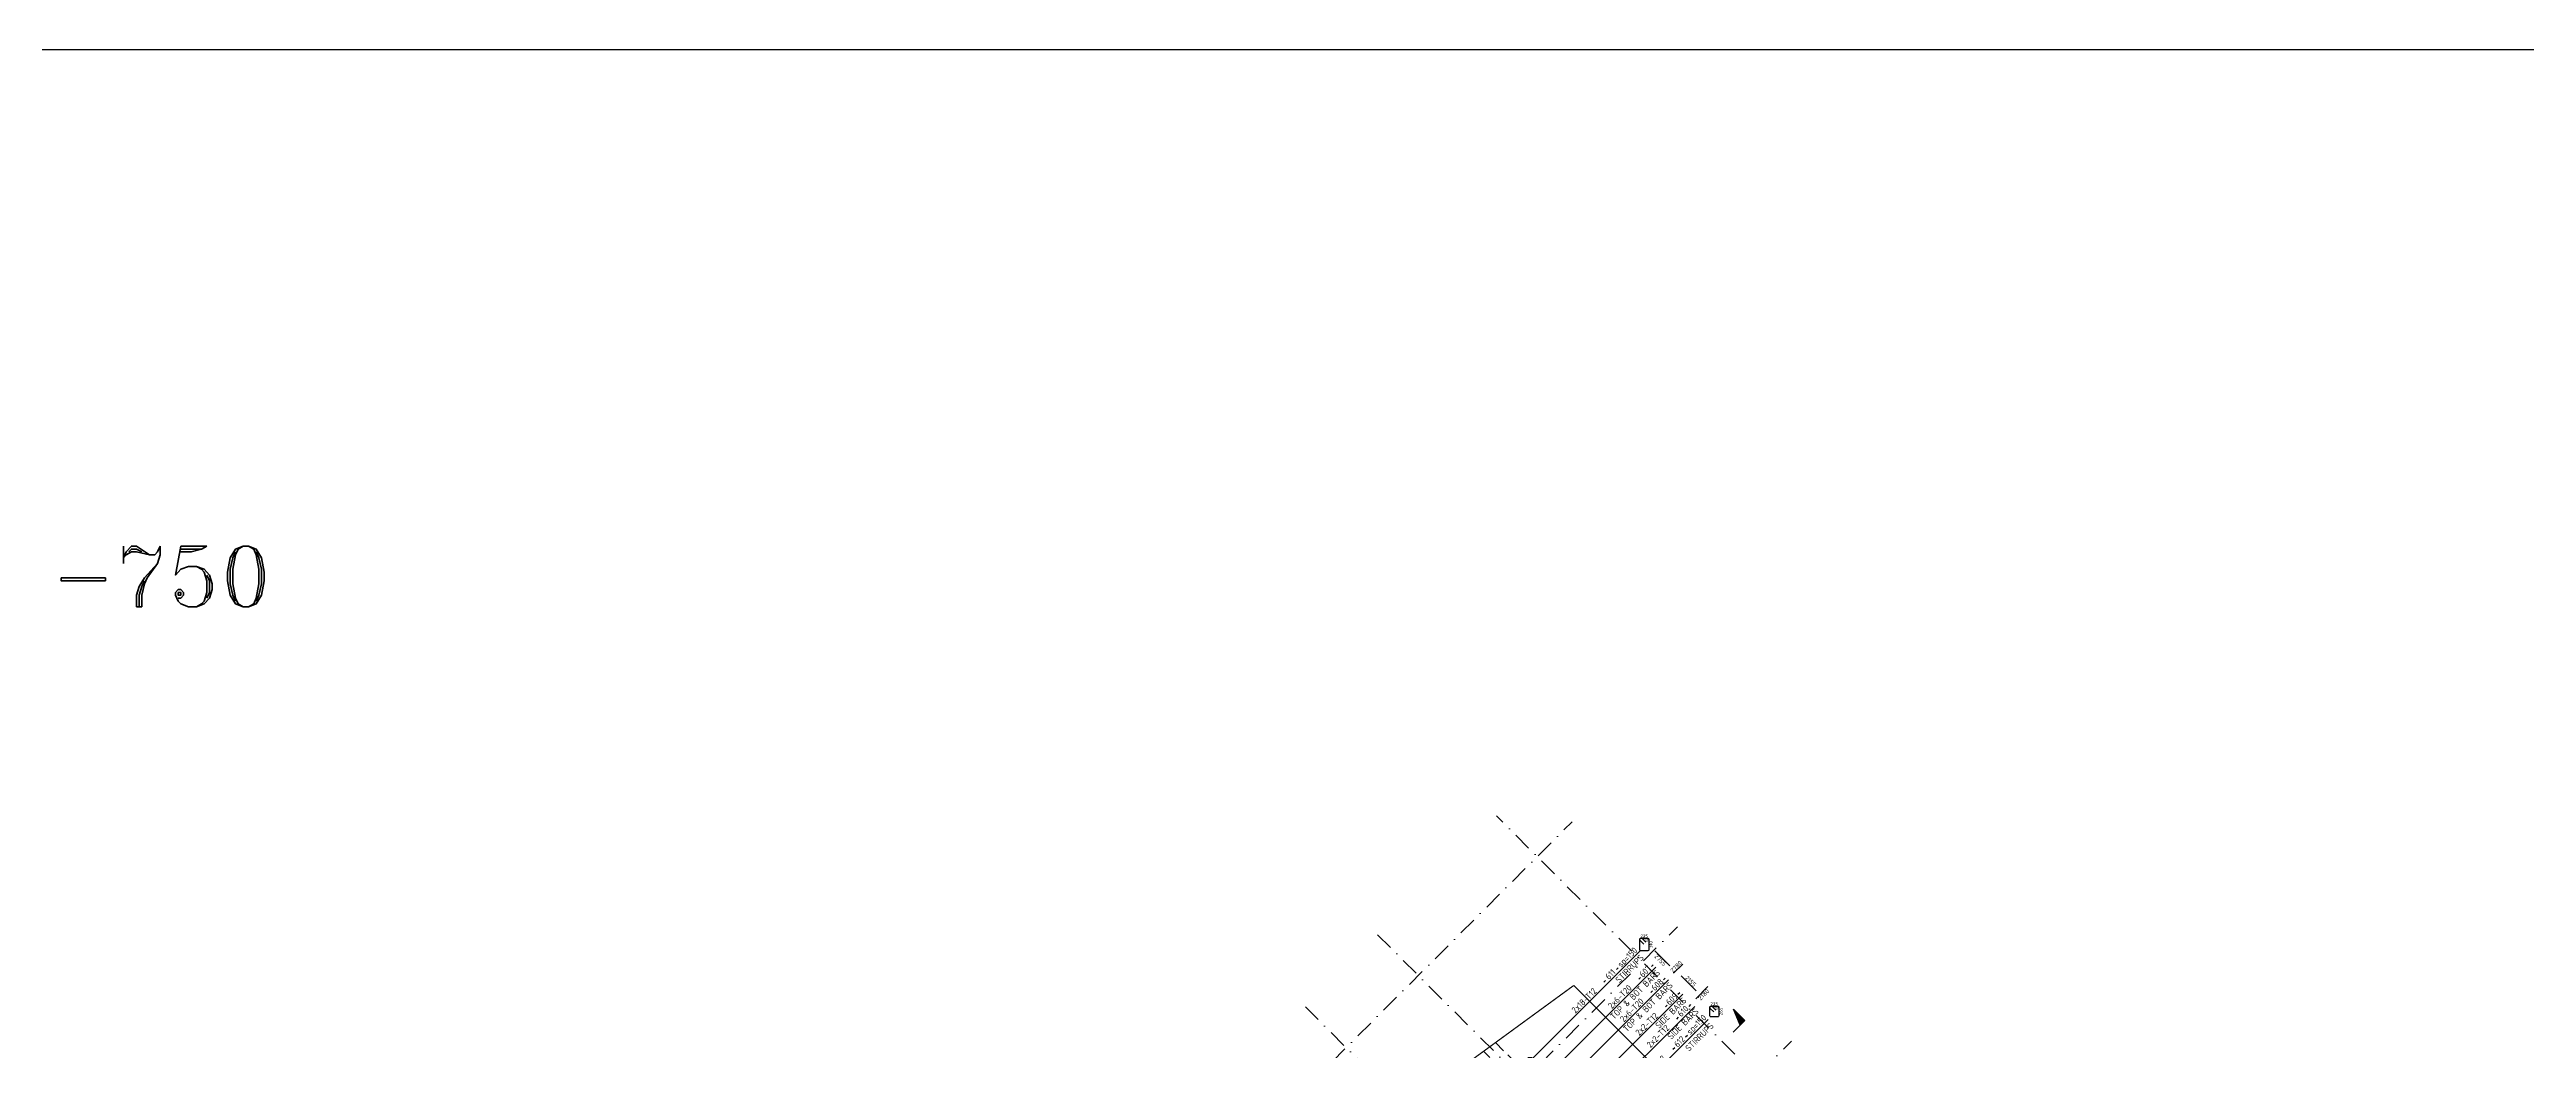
# Model space of a CAD drawing. Extents: x 660761725 to 1323371458, y 2734871439 to 5470067957.
# Drawn here: x 661877321 to 661979314, y 2735083737 to 2735124965 of the extents above; entities that cross this region are included whole.
import ezdxf
from ezdxf.enums import TextEntityAlignment as Align

# ---------------------------------------------------------------- set-up
doc = ezdxf.new("R2010")
doc.units = 0
for name, pattern in [('AXES', [1.95, 1.2, -0.25, 0.25, -0.25]), ('CENTER2', [28.575, 19.05, -3.175, 3.175, -3.175]), ('Hidden', [714.375, 476.25, -238.125]), ('sbp_axis_short', [10, 5, -2.5, 0, -2.5])]:
    doc.linetypes.add(name, pattern=pattern)
doc.layers.add('A-DETL', color=5, linetype='Continuous', lineweight=9, true_color=0x0000ff)
for name, color, linetype in [('S-AXIS', 20, 'AXES'), ('S-RDIMO', 8, 'Continuous'), ('S-RSYMB', 7, 'Continuous'), ('S-SCEL-INDT', 222, 'Continuous'), ('S-SIMPLETEXT', 7, 'Continuous'), ('S-TXT', 3, 'Continuous')]:
    doc.layers.add(name, color=color, linetype=linetype)
doc.layers.add('S-GRID', color=7, linetype='Continuous', lineweight=9)
doc.layers.add('S-MATCH LNE', color=5, linetype='CENTER2', lineweight=40)
doc.styles.add('ARMACAD', font='isocp.shx')
doc.styles.add('ROMANT', font='romant')

# ---------------------------------------------------------------- blocks, each defined once
blk = doc.blocks.new('I am… All Range.')
at = {"layer": 'S-GRID', "color": 8, "linetype": 'sbp_axis_short', "lineweight": 13, "ltscale": 150}
for p, q in [((662699205.5, 2734567164), (662676662.1, 2734589707.4)), ((662613679.2, 2734523360.2), (662679782.7, 2734589463.8)), ((662618010.2, 2734519029.2), (662684113.8, 2734585132.8)), ((662671765.3, 2734584810.7), (662694307.7, 2734562268.3)), ((662668795.5, 2734581840.9), (662691337.9, 2734559298.5)), ((662622712.4, 2734514327), (662688816, 2734580430.5))]:
    blk.add_line(p, q, dxfattribs=at)
blk = doc.blocks.new('*U1141')
at = {"layer": 'S-SCEL-INDT'}
blk.add_line((0, -9), (0, 0), dxfattribs=at)
blk.add_lwpolyline([(0, -9), (0, -5.5), (8.7, -9), (0, -9)], dxfattribs=at)
blk.add_solid([(8.7, -9), (0, -9), (4.4, -7.3), (0, -5.5)], dxfattribs=at)
blk = doc.blocks.new('I am… Limitless.')
at = {"layer": 'S-SCEL-INDT', "xscale": 75.00000000000097, "yscale": 75.00000000000097, "zscale": 75.00000000000097, "rotation": 135.000370696447}
blk.add_blockref('*U1141', (662399199, 2734580798), dxfattribs=at)
blk = doc.blocks.new('I am… Atomic.')
at = {"layer": 'A-DETL', "color": 8, "linetype": 'Hidden', "lineweight": 9}
blk.add_lwpolyline([(662389416, 2734580367), (662390615, 2734579144), (662390185, 2734578726), (662388926, 2734580010)], dxfattribs=at)
at = {"layer": 'S-MATCH LNE', "ltscale": 50, "const_width": 50}
for points in [[(662361713, 2734560134), (662392635, 2734582718)], [(662392635, 2734582718), (662410358, 2734564996)]]:
    blk.add_lwpolyline(points, dxfattribs=at)
blk = doc.blocks.new('cadf_10')
at = {"color": 1}
for p, q in [((-4.2, 1.2), (-5.6, 1.2)), ((4.2, 1.2), (5.6, 1.2))]:
    blk.add_line(p, q, dxfattribs=at)
at = {"style": 'ARMACAD'}
for tag, p in [('$COM1', (-10.9, 2.5)), ('$COM2', (-9.8, -5.3))]:
    blk.add_attdef(tag, text='', height=3.5, dxfattribs=at).set_placement(p, align=Align.BOTTOM_RIGHT)
at = {"color": 1, "style": 'ARMACAD'}
blk.add_attdef('$NUM', text='', height=3.5, dxfattribs=at).set_placement((0, 0), align=Align.CENTER)
blk = doc.blocks.new('*U810', base_point=(1053286, -412194))
at = {"layer": 'S-RSYMB'}
blk.add_lwpolyline([(1053286, -412382), (1053661, -412007)], dxfattribs=at)
at = {"layer": 'S-RSYMB', "style": 'ARMACAD'}
blk.add_attdef('D0', text='', height=135, rotation=45, dxfattribs=at).set_placement((1053535, -412255), align=Align.MIDDLE_CENTER)
blk = doc.blocks.new('*U811', base_point=(1091510, -429887))
at = {"layer": 'S-RSYMB'}
blk.add_lwpolyline([(1091653, -429579), (1091885, -430194)], dxfattribs=at)
at = {"layer": 'S-RSYMB', "style": 'ARMACAD'}
blk.add_attdef('D0', text='', height=135, rotation=290.59488, dxfattribs=at).set_placement((1091688, -429917), align=Align.MIDDLE_CENTER)
blk = doc.blocks.new('*U812', base_point=(1061056, -432873))
at = {"layer": 'S-RSYMB'}
blk.add_lwpolyline([(1061431, -432802), (1061056, -432943)], dxfattribs=at)
at = {"layer": 'S-RSYMB', "style": 'ARMACAD'}
blk.add_attdef('D0', text='', height=135, rotation=20.59488, dxfattribs=at).set_placement((1061213, -432792), align=Align.MIDDLE_CENTER)
blk = doc.blocks.new('*U813', base_point=(1059646, -429121))
at = {"layer": 'S-RSYMB'}
blk.add_lwpolyline([(1060021, -429428), (1059790, -428813)], dxfattribs=at)
at = {"layer": 'S-RSYMB', "style": 'ARMACAD'}
blk.add_attdef('D0', text='', height=135, rotation=290.59488, dxfattribs=at).set_placement((1059986, -429090), align=Align.MIDDLE_CENTER)
blk = doc.blocks.new('*U816', base_point=(661942837, 2735087935))
at = {"layer": 'S-RSYMB'}
blk.add_lwpolyline([(661942805, 2735087952), (661942655, 2735088102, -0.6681786), (661942695, 2735088199), (661942957, 2735088199, -0.4142136), (661943013, 2735088142), (661943013, 2735087728, -0.4142136), (661942957, 2735087672), (661942695, 2735087672, -0.4142136), (661942638, 2735087728), (661942638, 2735088142, -0.6681786), (661942735, 2735088182), (661942885, 2735088032)], format="xyb", dxfattribs=at)
at = {"layer": 'S-RSYMB', "style": 'ARMACAD'}
blk.add_attdef('D0', text='', height=135, dxfattribs=at).set_placement((661942826, 2735088285), align=Align.MIDDLE_CENTER)
for tag, rotation, p in [('D2', 315, (661942871, 2735088168)), ('D1', 90, (661943100, 2735087935))]:
    blk.add_attdef(tag, text='', height=135, rotation=rotation, dxfattribs=at).set_placement(p, align=Align.MIDDLE_CENTER)
blk = doc.blocks.new('*U817', base_point=(661945682, 2735085161))
at = {"layer": 'S-RSYMB'}
blk.add_lwpolyline([(661945637, 2735085137), (661945487, 2735085287, -0.6681786), (661945527, 2735085383), (661945788, 2735085383, -0.4142136), (661945845, 2735085327), (661945845, 2735084996, -0.4142136), (661945788, 2735084939), (661945527, 2735084939, -0.4142136), (661945470, 2735084996), (661945470, 2735085327, -0.6681786), (661945567, 2735085367), (661945717, 2735085217)], format="xyb", dxfattribs=at)
at = {"layer": 'S-RSYMB', "style": 'ARMACAD'}
blk.add_attdef('D0', text='', height=135, dxfattribs=at).set_placement((661945657, 2735085470), align=Align.MIDDLE_CENTER)
for tag, rotation, p in [('D2', 315, (661945703, 2735085353)), ('D1', 90, (661945931, 2735085161))]:
    blk.add_attdef(tag, text='', height=135, rotation=rotation, dxfattribs=at).set_placement(p, align=Align.MIDDLE_CENTER)

msp = doc.modelspace()

# ---------------------------------------------------------------- linework, layer by layer
msp.add_lwpolyline([(661840389.05891776, 2735124964.67800617), (661986666.17536676, 2735124964.67800617), (661986666.17536676, 2734979887.02259302), (661840389.05891776, 2734979887.02259302)], close=True)
at = {"layer": 'S-RDIMO'}
for points in [[(661933641.79704881, 2735077994.27839708), (661933308.92696929, 2735078328.0058322), (661938176.53430092, 2735083195.61275291, -1), (661938388.66634429, 2735083407.74477911), (661942804.31634617, 2735087823.39440823)], [(661943462.93135023, 2735087164.77934885), (661939158.48867989, 2735082860.33704376, 1), (661938946.35663652, 2735082648.20501804), (661934778.31703806, 2735078480.16577291)], [(661936540.49195302, 2735079199.962255), (661939555.54871452, 2735082215.01876116, -1), (661939767.68075776, 2735082427.15078688), (661943984.12049139, 2735086643.59016418)], [(661935339.1884973, 2735078704.76985407), (661936781.40070939, 2735077262.55751991), (661940828.60987675, 2735081309.76634693, -1), (661941040.74191999, 2735081521.89837313), (661945073.27722466, 2735085554.43333912)], [(661935889.80168819, 2735077368.68102789), (661940245.51578903, 2735081724.39476109, -1), (661940457.64783227, 2735081936.5267868), (661944574.41599905, 2735086053.29460621)], [(661938242.71250296, 2735077641.42774916), (661938242.28374493, 2735077641.85650587), (661941460.71471941, 2735080860.28720903, -1), (661941672.84676266, 2735081072.4192338), (661945614.06918991, 2735085013.64132786)]]:
    msp.add_lwpolyline(points, format="xyb", dxfattribs=at)

# ---------------------------------------------------------------- block references
at = {"layer": 'S-AXIS'}
for name, p in [('I am… All Range.', (-739763.29846561, 503695.42974043)), ('I am… Atomic.', (-452552.67893469, 503695.42974043)), ('I am… Limitless.', (-452552.67893469, 503695.42974043))]:
    msp.add_blockref(name, p, dxfattribs=at)
at = {"layer": 'S-RSYMB'}
for name, p, values in [('*U816', (661942999.7351073, 2735088098.36192322), {'D0': '225', 'D1': '310', 'D2': '160'}), ('*U817', (661945898.31939721, 2735085346.55937386), {'D0': '225', 'D1': '265', 'D2': '160'})]:
    msp.add_blockref(name, p, dxfattribs=at).add_auto_attribs(values)
ref = msp.add_blockref('*U813', (661943869.84926939, 2735087847.56215382), dxfattribs=dict(at, xscale=-1.333330685036957, yscale=1.333330154418945, zscale=1.33333, rotation=65.5948904043094))
ref.add_attrib('D0', '2755', dxfattribs={"height": 179.99955, "rotation": 315, "style": 'ARMACAD'}).set_placement((661943650.81993735, 2735087456.44513798), align=Align.MIDDLE_CENTER)
ref = msp.add_blockref('*U812', (661944488.69942033, 2735087336.16571712), dxfattribs=dict(at, xscale=-1.333330300062318, yscale=1.333330154418945, zscale=1.33333, rotation=65.5948772729537))
ref.add_attrib('D0', '2780', dxfattribs={"height": 179.99955, "rotation": 44.999985511, "style": 'ARMACAD'}).set_placement((661944304.08613026, 2735087189.82172585), align=Align.MIDDLE_CENTER)
ref = msp.add_blockref('*U811', (661944955.31427586, 2735086817.40006399), dxfattribs=dict(at, xscale=-1.333333013024819, yscale=1.333333015441895, zscale=1.33333333, rotation=65.59486829092698))
ref.add_attrib('D0', '2155', dxfattribs={"height": 179.99999955, "rotation": 315, "style": 'ARMACAD'}).set_placement((661944899.81801593, 2735086589.81567812), align=Align.MIDDLE_CENTER)
ref = msp.add_blockref('*U810', (661945353.91893053, 2735086370.78840494), dxfattribs=dict(at, xscale=-1.33333301544198, yscale=1.333332538604736, zscale=1.333333, rotation=89.99997950942765))
ref.add_attrib('D0', '2180', dxfattribs={"height": 179.999955, "rotation": 44.999985511, "style": 'ARMACAD'}).set_placement((661945435.23615372, 2735086039.47125101), align=Align.MIDDLE_CENTER)
at = {"layer": 'S-SIMPLETEXT'}
ref = msp.add_blockref('cadf_10', (661941683.8761971, 2735086782.50361204), dxfattribs=dict(at, xscale=74.99999998083786, yscale=75, zscale=75.00000000000493, rotation=44.99998454504615))
ref.add_attrib('$NUM', '611', dxfattribs={"color": 1, "height": 262.5, "rotation": 44.9999903407, "style": 'ARMACAD', "flags": 2}).set_placement((661941683.87616694, 2735086782.50364113), align=Align.CENTER)
ref.add_attrib('$COM1', '2x18-T12         sp=150', dxfattribs={"height": 262.5, "rotation": 44.9999903407, "style": 'ARMACAD', "flags": 2}).set_placement((661942730.61638594, 2735087829.24352503), align=Align.RIGHT)
ref = msp.add_blockref('cadf_10', (661943122.64924872, 2735086904.04673004), dxfattribs=dict(at, xscale=74.99999989654395, yscale=75, zscale=74.99999999572252, rotation=44.99998512460691))
ref.add_attrib('$NUM', '607', dxfattribs={"color": 1, "height": 262.5, "rotation": 44.9999903407, "style": 'ARMACAD', "flags": 2}).set_placement((661943122.64921939, 2735086904.04676008), align=Align.CENTER)
ref.add_attrib('$COM1', '2x6-T20         ', dxfattribs={"height": 262.5, "rotation": 44.9999903407, "style": 'ARMACAD', "flags": 2}).set_placement((661943484.52645385, 2735087265.92393923), align=Align.RIGHT)
ref = msp.add_blockref('cadf_10', (661943616.271837, 2735086355.29228592), dxfattribs=dict(at, xscale=74.99999989654395, yscale=75, zscale=74.99999999572252, rotation=44.99998512460691))
ref.add_attrib('$NUM', '608', dxfattribs={"color": 1, "height": 262.5, "rotation": 44.9999903407, "style": 'ARMACAD', "flags": 2}).set_placement((661943616.27180719, 2735086355.29231501), align=Align.CENTER)
ref.add_attrib('$COM1', '2x6-T20         ', dxfattribs={"height": 262.5, "rotation": 44.9999903407, "style": 'ARMACAD', "flags": 2}).set_placement((661943978.14903986, 2735086717.16949511), align=Align.RIGHT)
ref = msp.add_blockref('cadf_10', (661944216.289837, 2735085763.12956285), dxfattribs=dict(at, xscale=74.99999989654395, yscale=75, zscale=74.99999999572252, rotation=44.99998512460691))
ref.add_attrib('$NUM', '609', dxfattribs={"color": 1, "height": 262.5, "rotation": 44.9999903407, "style": 'ARMACAD', "flags": 2}).set_placement((661944216.28980851, 2735085763.12959194), align=Align.CENTER)
ref.add_attrib('$COM1', '2x2-T12         ', dxfattribs={"height": 262.5, "rotation": 44.9999903407, "style": 'ARMACAD', "flags": 2}).set_placement((661944572.66616988, 2735086119.50590515), align=Align.RIGHT)
ref = msp.add_blockref('cadf_10', (661944676.39206171, 2735085263.61493015), dxfattribs=dict(at, xscale=74.99999998083786, yscale=75, zscale=74.99999999999721, rotation=44.99998454504615))
ref.add_attrib('$NUM', '610', dxfattribs={"color": 1, "height": 262.5, "rotation": 44.9999903407, "style": 'ARMACAD', "flags": 2}).set_placement((661944676.39203238, 2735085263.61496019), align=Align.CENTER)
ref.add_attrib('$COM1', '2x2-T12         ', dxfattribs={"height": 262.5, "rotation": 44.9999903407, "style": 'ARMACAD', "flags": 2}).set_placement((661945032.76840961, 2735085619.99125719), align=Align.RIGHT)
ref = msp.add_blockref('cadf_10', (661944529.42853081, 2735084008.55023193), dxfattribs=dict(at, xscale=74.99999998083786, yscale=75, zscale=75.00000000000493, rotation=44.99998454504615))
ref.add_attrib('$NUM', '612', dxfattribs={"color": 1, "height": 262.5, "rotation": 44.999985511, "style": 'ARMACAD', "flags": 2}).set_placement((661944529.42855442, 2735084008.55020809), align=Align.CENTER)
ref.add_attrib('$COM1', '2x18-T12         sp=150', dxfattribs={"height": 262.5, "rotation": 44.999985511, "style": 'ARMACAD', "flags": 2}).set_placement((661945576.16871798, 2735085055.29014587), align=Align.RIGHT)

# ---------------------------------------------------------------- texts
at = {"layer": 'S-SIMPLETEXT', "style": 'ARMACAD'}
for s, rotation, p in [('STIRRUPS', 44.999985511, (661942994.45854568, 2735087530.58514881)), ('TOP & BOT BARS', 44.999985511, (661943660.01213288, 2735086909.03682518)), ('TOP & BOT BARS', 44.999985511, (661944188.38493216, 2735086395.03258419)), ('SIDE BARS', 44.999985511, (661944751.56668639, 2735085769.63090181)), ('SIDE BARS', 44.999985511, (661945250.59990907, 2735085318.57687283)), ('STIRRUPS', 44.9999903407, (661945871.20172715, 2735084718.98073292))]:
    msp.add_text(s, height=262.5, rotation=rotation, dxfattribs=at).set_placement(p, align=Align.RIGHT)
at = {"layer": 'S-TXT', "color": 7, "style": 'ROMANT'}
msp.add_text('601-750', height=2500.000000509, dxfattribs=at).set_placement((661870941.85763764, 2735101260.20076704), align=Align.BOTTOM_LEFT)

doc.saveas('drawing.dxf')
